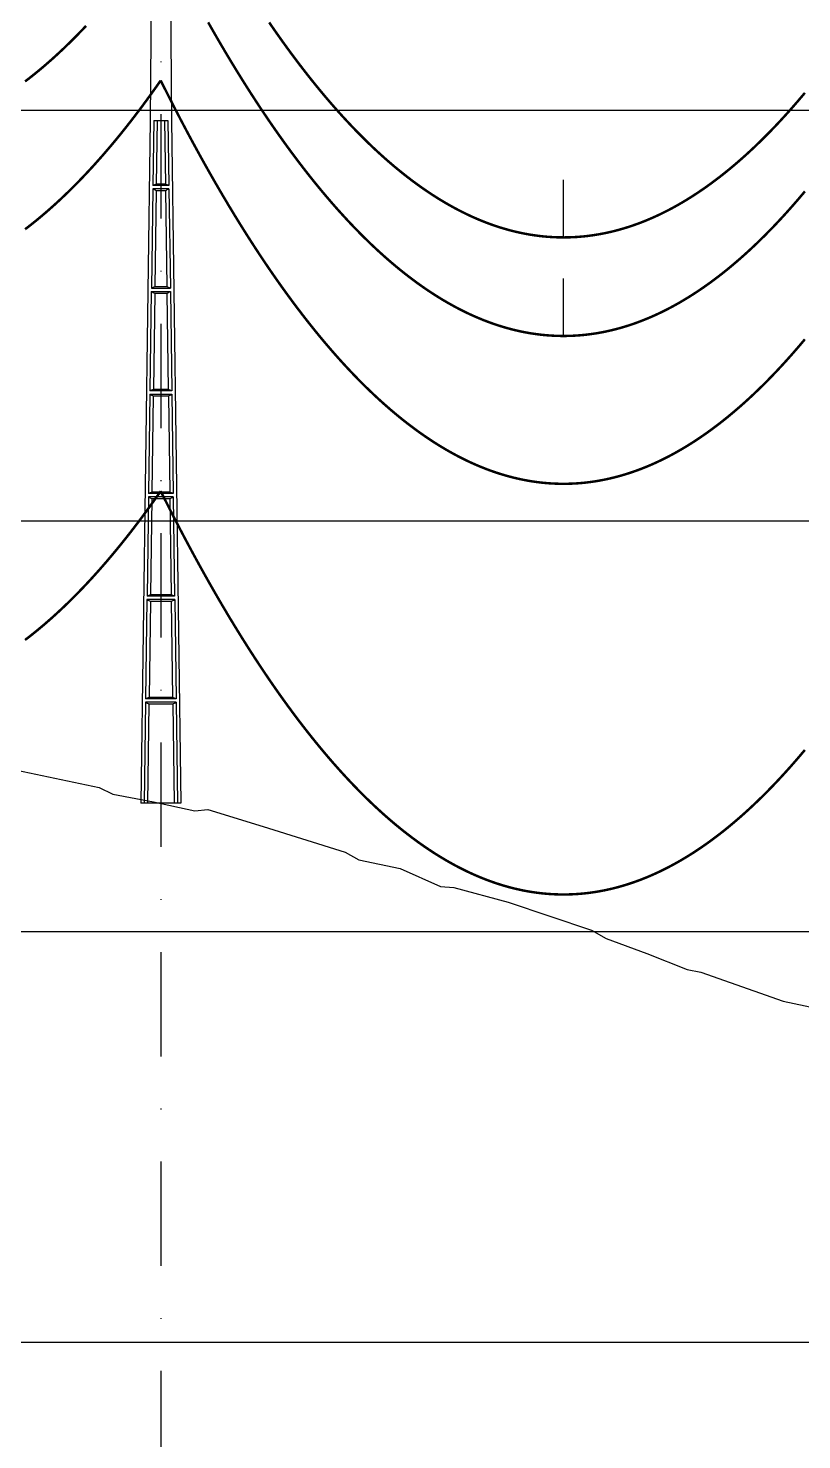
# Model space of a CAD drawing. Header units: metres. Extents: x -121 to 9872, y 3505 to 10721.
# Drawn here: x 4237.4 to 4331.6, y 6415.1 to 6587 of the extents above; entities that cross this region are included whole.
import ezdxf

# ---------------------------------------------------------------- set-up
doc = ezdxf.new("R2010")
doc.units = ezdxf.units.M
doc.linetypes.add('DASHDOT', pattern=[25.4, 12.7, -6.35, 0, -6.35])
doc.linetypes.add('DASHED', pattern=[0.75, 0.5, -0.25])
for name, color, linetype in [('C-ROAD-PROF', 2, 'DASHED'), ('CON-EOL- FO', 101, 'Continuous'), ('CON-EOL- PROJEÇÃO', 22, 'Continuous'), ('CON-EOL-CA ARBUTUS', 144, 'Continuous'), ('GRID', 253, 'Continuous'), ('POSTE DT', 7, 'Continuous')]:
    doc.layers.add(name, color=color, linetype=linetype)

# ---------------------------------------------------------------- blocks, each defined once
blk = doc.blocks.new('*U1')
at = {"layer": 'POSTE DT', "extrusion": (0, 1, 0)}
for p, q in [((-3.31, 378.23), (-4.05, 262)), ((-3.31, 378.23), (3.31, 378.23)), ((3.31, 378.23), (4.06, 262)), ((-4.05, 262), (-7.72, 0)), ((-4.05, 262), (-4.05, 262)), ((-2.73, 262), (-3.08, 237.05)), ((-2.73, 262), (2.75, 262)), ((-1.42, 262), (-1.77, 237.57)), ((1.43, 262), (1.77, 237.57)), ((2.75, 262), (3.1, 237.05)), ((4.06, 262), (7.72, 0)), ((-3.1, 235.74), (-3.63, 197.65)), ((3.11, 235.73), (-3.1, 235.74)), ((3.1, 237.05), (-3.08, 237.05)), ((-1.8, 235.21), (-2.32, 198.19)), ((1.8, 235.21), (2.32, 198.19)), ((3.11, 235.73), (3.65, 197.65)), ((-3.65, 196.34), (-4.19, 158.25)), ((-2.35, 195.8), (-2.87, 158.8)), ((2.35, 195.8), (2.87, 158.8)), ((3.66, 196.34), (4.2, 158.25)), ((-4.21, 156.94), (-4.74, 118.85)), ((-2.9, 156.39), (-3.42, 119.41)), ((2.91, 156.39), (3.42, 119.41)), ((4.21, 156.94), (4.75, 118.85)), ((-4.76, 117.54), (-5.29, 79.45)), ((4.77, 117.54), (-4.76, 117.54)), ((4.75, 118.85), (-4.74, 118.85)), ((-3.46, 116.98), (-3.97, 80.02)), ((3.46, 116.98), (3.98, 80.02)), ((4.77, 117.54), (5.3, 79.45)), ((-5.31, 78.14), (-5.85, 40.06)), ((5.32, 78.14), (-5.31, 78.14)), ((5.3, 79.45), (-5.29, 79.45)), ((-4.01, 77.57), (-4.53, 40.63)), ((4.01, 77.57), (4.53, 40.63)), ((5.32, 78.14), (5.85, 40.06)), ((-5.86, 38.74), (-6.41, 0)), ((5.87, 38.74), (-5.86, 38.74)), ((5.85, 40.06), (-5.85, 40.06)), ((-4.56, 38.17), (-5.1, 0)), ((4.56, 38.17), (5.1, 0)), ((5.87, 38.74), (6.41, 0)), ((-6.41, 0), (-7.72, 0)), ((-5.1, 0), (-6.41, 0)), ((5.1, 0), (-5.1, 0)), ((6.41, 0), (5.1, 0)), ((7.72, 0), (6.41, 0))]:
    blk.add_line(p, q, dxfattribs=at)
at = {"layer": 'POSTE DT', "ltscale": 3}
for points in [[(-3.65, 196.34), (3.66, 196.34)], [(-3.63, 197.65), (3.65, 197.65)], [(4.2, 158.25), (-4.19, 158.25)], [(-4.21, 156.94), (4.21, 156.94)]]:
    blk.add_lwpolyline(points, dxfattribs=at)
at = {"layer": 'POSTE DT'}
for points, knots in [([(0.25, 309.94), (0.25, 309.93), (0.25, 309.93), (0.25, 309.92), (0.25, 309.91), (0.25, 309.9), (0.25, 309.89), (0.24, 309.85), (0.22, 309.82), (0.19, 309.77), (0.16, 309.74), (0.11, 309.71), (0.08, 309.7), (0.01, 309.68), (-0.02, 309.68), (-0.08, 309.7), (-0.11, 309.71), (-0.16, 309.74), (-0.18, 309.76), (-0.21, 309.8), (-0.22, 309.82), (-0.24, 309.85), (-0.24, 309.87), (-0.25, 309.89), (-0.25, 309.9), (-0.25, 309.92), (-0.25, 309.92), (-0.25, 309.93), (-0.25, 309.94), (-0.25, 309.95), (-0.25, 309.95), (-0.25, 309.96), (-0.25, 309.97), (-0.24, 310), (-0.23, 310.02), (-0.21, 310.07), (-0.2, 310.09), (-0.15, 310.14), (-0.13, 310.15), (-0.07, 310.18), (-0.03, 310.19), (0.03, 310.19), (0.06, 310.18), (0.12, 310.16), (0.14, 310.14), (0.18, 310.11), (0.2, 310.09), (0.21, 310.06), (0.22, 310.05), (0.23, 310.04), (0.24, 310.01), (0.24, 309.99), (0.25, 309.97), (0.25, 309.96), (0.25, 309.95), (0.25, 309.94), (0.25, 309.94), (0.25, 309.94), (0.25, 309.94)], [-54.728303, -54.728303, -54.728303, -54.728303, -54.309038, -54.309038, -53.647169, -53.647169, -52.532885, -52.532885, -48.86224, -48.86224, -45.282765, -45.282765, -41.52867, -41.52867, -37.867486, -37.867486, -34.454589, -34.454589, -31.301423, -31.301423, -28.48103, -28.48103, -26.961755, -26.961755, -25.7544, -25.7544, -25.136228, -25.136228, -24.64409, -24.64409, -24.094201, -24.094201, -23.191199, -23.191199, -20.494482, -20.494482, -17.342863, -17.342863, -13.645538, -13.645538, -9.835989, -9.835989, -6.296781, -6.296781, -3.005029, -3.005029, 0, 0, 0, 1.527594, 1.527594, 3.697216, 3.697216, 4.489727, 4.489727, 5.01438, 5.01438, 5.095313, 5.095313, 5.095313, 5.095313]), ([(-3.1, 235.74), (-2.88, 235.65), (-2.67, 235.56), (-2.23, 235.39), (-2.02, 235.3), (-1.8, 235.21)], [0.055576, 0.055576, 0.055576, 0.055576, 56.767409, 56.767409, 113.50757, 113.50757, 113.50757, 113.50757]), ([(-1.77, 237.57), (-1.99, 237.49), (-2.21, 237.4), (-2.64, 237.22), (-2.86, 237.14), (-3.08, 237.05)], [0, 0, 0, 0, 56.660495, 56.660495, 113.412826, 113.412826, 113.412826, 113.412826]), ([(-1.8, 235.21), (-1.2, 235.21), (-0.6, 235.21), (0.6, 235.21), (1.2, 235.21), (1.8, 235.21)], [0, 0, 0, 0, 68.567797, 68.567797, 137.136247, 137.136247, 137.136247, 137.136247]), ([(1.77, 237.57), (1.18, 237.57), (0.59, 237.57), (-0.59, 237.57), (-1.18, 237.57), (-1.77, 237.57)], [0, 0, 0, 0, 67.306894, 67.306894, 134.614447, 134.614447, 134.614447, 134.614447]), ([(3.1, 237.05), (2.87, 237.14), (2.65, 237.23), (2.21, 237.4), (1.99, 237.49), (1.77, 237.57)], [0, 0, 0, 0, 56.738948, 56.738948, 113.38731, 113.38731, 113.38731, 113.38731]), ([(1.8, 235.21), (2.02, 235.3), (2.24, 235.38), (2.68, 235.56), (2.89, 235.65), (3.11, 235.73)], [0, 0, 0, 0, 56.845349, 56.845349, 113.599799, 113.599799, 113.599799, 113.599799]), ([(-3.65, 196.34), (-3.43, 196.25), (-3.22, 196.16), (-2.78, 195.98), (-2.57, 195.89), (-2.35, 195.8)], [0.054307, 0.054307, 0.054307, 0.054307, 63.527131, 63.527131, 127.063246, 127.063246, 127.063246, 127.063246]), ([(-2.32, 198.19), (-2.54, 198.1), (-2.76, 198.01), (-3.2, 197.83), (-3.41, 197.74), (-3.63, 197.65)], [0, 0, 0, 0, 63.412073, 63.412073, 126.777421, 126.777421, 126.777421, 126.777421]), ([(-2.35, 195.8), (-1.57, 195.8), (-0.78, 195.8), (0.79, 195.8), (1.57, 195.8), (2.35, 195.8)], [0, 0, 0, 0, 89.585713, 89.585713, 179.17191, 179.17191, 179.17191, 179.17191]), ([(2.32, 198.19), (1.55, 198.19), (0.77, 198.19), (-0.77, 198.19), (-1.55, 198.19), (-2.32, 198.19)], [0, 0, 0, 0, 88.31008, 88.31008, 176.620652, 176.620652, 176.620652, 176.620652]), ([(3.65, 197.65), (3.43, 197.74), (3.2, 197.83), (2.76, 198.01), (2.54, 198.1), (2.32, 198.19)], [0, 0, 0, 0, 63.488119, 63.488119, 126.880939, 126.880939, 126.880939, 126.880939]), ([(2.35, 195.8), (2.57, 195.89), (2.79, 195.98), (3.23, 196.16), (3.45, 196.25), (3.66, 196.34)], [0, 0, 0, 0, 63.60246, 63.60246, 127.109696, 127.109696, 127.109696, 127.109696]), ([(-2.87, 158.8), (-3.09, 158.71), (-3.31, 158.62), (-3.75, 158.43), (-3.97, 158.34), (-4.19, 158.25)], [0, 0, 0, 0, 70.301707, 70.301707, 140.590947, 140.590947, 140.590947, 140.590947]), ([(2.87, 158.8), (1.92, 158.8), (0.96, 158.8), (-0.96, 158.8), (-1.91, 158.8), (-2.87, 158.8)], [0, 0, 0, 0, 109.314454, 109.314454, 218.629264, 218.629264, 218.629264, 218.629264]), ([(4.2, 158.25), (3.98, 158.34), (3.76, 158.44), (3.31, 158.62), (3.09, 158.71), (2.87, 158.8)], [0, 0, 0, 0, 70.379198, 70.379198, 140.659718, 140.659718, 140.659718, 140.659718]), ([(-4.21, 156.94), (-3.99, 156.85), (-3.77, 156.75), (-3.34, 156.57), (-3.12, 156.48), (-2.9, 156.39)], [0.053423, 0.053423, 0.053423, 0.053423, 70.429742, 70.429742, 140.90167, 140.90167, 140.90167, 140.90167]), ([(-2.9, 156.39), (-1.94, 156.39), (-0.97, 156.39), (0.97, 156.39), (1.94, 156.39), (2.91, 156.39)], [0, 0, 0, 0, 110.60219, 110.60219, 221.20473, 221.20473, 221.20473, 221.20473]), ([(2.91, 156.39), (3.12, 156.48), (3.34, 156.57), (3.78, 156.75), (4, 156.85), (4.21, 156.94)], [0, 0, 0, 0, 70.506649, 70.506649, 140.914701, 140.914701, 140.914701, 140.914701]), ([(-3.42, 119.41), (-3.64, 119.32), (-3.86, 119.23), (-4.3, 119.04), (-4.52, 118.95), (-4.74, 118.85)], [0, 0, 0, 0, 77.299547, 77.299547, 154.618634, 154.618634, 154.618634, 154.618634]), ([(3.42, 119.41), (2.28, 119.41), (1.14, 119.41), (-1.14, 119.41), (-2.28, 119.41), (-3.42, 119.41)], [0, 0, 0, 0, 130.319901, 130.319901, 260.640046, 260.640046, 260.640046, 260.640046]), ([(4.75, 118.85), (4.53, 118.95), (4.31, 119.04), (3.87, 119.23), (3.64, 119.32), (3.42, 119.41)], [0, 0, 0, 0, 77.381597, 77.381597, 154.66183, 154.66183, 154.66183, 154.66183]), ([(-4.76, 117.54), (-4.54, 117.45), (-4.32, 117.35), (-3.89, 117.17), (-3.67, 117.07), (-3.46, 116.98)], [0.052784, 0.052784, 0.052784, 0.052784, 77.438432, 77.438432, 154.950301, 154.950301, 154.950301, 154.950301]), ([(-3.46, 116.98), (-2.3, 116.98), (-1.15, 116.98), (1.15, 116.98), (2.31, 116.98), (3.46, 116.98)], [0, 0, 0, 0, 131.617604, 131.617604, 263.235447, 263.235447, 263.235447, 263.235447]), ([(3.46, 116.98), (3.68, 117.07), (3.89, 117.17), (4.33, 117.35), (4.55, 117.45), (4.77, 117.54)], [0, 0, 0, 0, 77.520013, 77.520013, 154.938747, 154.938747, 154.938747, 154.938747]), ([(-5.31, 78.14), (-5.09, 78.05), (-4.88, 77.95), (-4.44, 77.76), (-4.23, 77.67), (-4.01, 77.57)], [0.052308, 0.052308, 0.052308, 0.052308, 84.527725, 84.527725, 169.158824, 169.158824, 169.158824, 169.158824]), ([(-3.97, 80.02), (-4.19, 79.93), (-4.41, 79.83), (-4.85, 79.64), (-5.07, 79.55), (-5.29, 79.45)], [0, 0, 0, 0, 84.379671, 84.379671, 168.809376, 168.809376, 168.809376, 168.809376]), ([(-4.01, 77.57), (-2.67, 77.57), (-1.34, 77.57), (1.34, 77.57), (2.67, 77.57), (4.01, 77.57)], [0, 0, 0, 0, 152.632212, 152.632212, 305.264569, 305.264569, 305.264569, 305.264569]), ([(3.98, 80.02), (2.65, 80.02), (1.33, 80.02), (-1.32, 80.02), (-2.65, 80.02), (-3.97, 80.02)], [0, 0, 0, 0, 151.326157, 151.326157, 302.652465, 302.652465, 302.652465, 302.652465]), ([(5.3, 79.45), (5.08, 79.55), (4.86, 79.64), (4.42, 79.83), (4.2, 79.93), (3.98, 80.02)], [0, 0, 0, 0, 84.46863, 84.46863, 168.833721, 168.833721, 168.833721, 168.833721]), ([(4.01, 77.57), (4.23, 77.67), (4.45, 77.76), (4.88, 77.95), (5.1, 78.05), (5.32, 78.14)], [0, 0, 0, 0, 84.616316, 84.616316, 169.129178, 169.129178, 169.129178, 169.129178]), ([(-5.86, 38.74), (-5.65, 38.65), (-5.43, 38.55), (-5, 38.36), (-4.78, 38.26), (-4.56, 38.17)], [0.026524, 0.026524, 0.026524, 0.026524, 91.679563, 91.679563, 183.466041, 183.466041, 183.466041, 183.466041]), ([(-4.53, 40.63), (-4.75, 40.53), (-4.97, 40.44), (-5.41, 40.25), (-5.63, 40.15), (-5.85, 40.06)], [0, 0, 0, 0, 91.523648, 91.523648, 183.126775, 183.126775, 183.126775, 183.126775]), ([(-4.56, 38.17), (-3.04, 38.17), (-1.52, 38.17), (1.52, 38.17), (3.04, 38.17), (4.56, 38.17)], [0, 0, 0, 0, 173.646192, 173.646192, 347.292451, 347.292451, 347.292451, 347.292451]), ([(4.53, 40.63), (3.02, 40.63), (1.51, 40.63), (-1.51, 40.63), (-3.02, 40.63), (-4.53, 40.63)], [0, 0, 0, 0, 172.33304, 172.33304, 344.666151, 344.666151, 344.666151, 344.666151]), ([(5.85, 40.06), (5.63, 40.15), (5.41, 40.25), (4.97, 40.44), (4.75, 40.53), (4.53, 40.63)], [0, 0, 0, 0, 91.621326, 91.621326, 183.137324, 183.137324, 183.137324, 183.137324]), ([(4.56, 38.17), (4.78, 38.26), (5, 38.36), (5.43, 38.55), (5.65, 38.65), (5.87, 38.74)], [0, 0, 0, 0, 91.776928, 91.776928, 183.448614, 183.448614, 183.448614, 183.448614])]:
    blk.add_open_spline(points, degree=3, knots=knots, dxfattribs=at)

msp = doc.modelspace()

# ---------------------------------------------------------------- linework, layer by layer
at = {"layer": 'C-ROAD-PROF', "color": 0, "linetype": 'Continuous', "lineweight": -3}
msp.add_lwpolyline([(4235.997, 6496.634), (4246.031, 6494.507), (4247.701, 6493.706), (4252.645, 6492.781), (4257.652, 6491.684), (4259.27, 6491.815), (4265.974, 6489.764), (4275.977, 6486.651), (4277.642, 6485.705), (4282.68, 6484.641), (4287.58, 6482.456), (4289.227, 6482.325), (4295.833, 6480.569), (4305.997, 6477.143), (4307.775, 6476.131), (4312.736, 6474.321), (4317.62, 6472.364), (4319.307, 6472.046), (4329.331, 6468.502), (4336.009, 6467.097)], dxfattribs=at)
at = {"layer": 'CON-EOL- FO', "const_width": 0.3}
for points in [[(4236.994, 6562.477), (4237.407, 6562.794), (4237.82, 6563.117), (4238.233, 6563.448), (4238.646, 6563.786), (4239.059, 6564.131), (4239.472, 6564.483), (4239.884, 6564.842), (4240.297, 6565.207), (4240.71, 6565.58), (4241.123, 6565.96), (4241.536, 6566.346), (4241.949, 6566.74), (4242.362, 6567.14), (4242.775, 6567.548), (4243.188, 6567.962), (4243.601, 6568.384), (4244.014, 6568.812), (4244.427, 6569.248), (4244.84, 6569.69), (4245.253, 6570.139), (4245.666, 6570.596), (4246.078, 6571.059), (4246.491, 6571.529), (4246.904, 6572.007), (4247.317, 6572.491), (4247.73, 6572.982), (4248.143, 6573.48), (4248.556, 6573.985), (4248.969, 6574.498), (4249.382, 6575.017), (4249.795, 6575.543), (4250.208, 6576.076), (4250.621, 6576.616), (4251.034, 6577.163), (4251.447, 6577.717), (4251.86, 6578.279), (4252.273, 6578.847), (4252.685, 6579.422), (4253.098, 6580.004), (4253.511, 6580.593)], [(4253.511, 6580.593), (4253.924, 6579.767), (4254.337, 6578.949), (4254.75, 6578.137), (4255.163, 6577.332), (4255.576, 6576.535), (4255.989, 6575.744), (4256.402, 6574.961), (4256.815, 6574.184), (4257.228, 6573.415), (4257.641, 6572.653), (4258.054, 6571.897), (4258.467, 6571.149), (4258.879, 6570.408), (4259.292, 6569.674), (4259.705, 6568.947), (4260.118, 6568.227), (4260.531, 6567.514), (4260.944, 6566.808), (4261.357, 6566.109), (4261.77, 6565.417), (4262.183, 6564.732), (4262.596, 6564.054), (4263.009, 6563.384), (4263.422, 6562.72), (4263.835, 6562.063), (4264.248, 6561.413), (4264.661, 6560.771), (4265.074, 6560.135), (4265.486, 6559.506), (4265.899, 6558.885), (4266.312, 6558.27), (4266.725, 6557.662), (4267.138, 6557.062), (4267.551, 6556.468), (4267.964, 6555.881), (4268.377, 6555.302), (4268.79, 6554.729), (4269.203, 6554.164), (4269.616, 6553.605), (4270.029, 6553.053), (4270.442, 6552.509), (4270.855, 6551.971), (4271.268, 6551.441), (4271.68, 6550.917), (4272.093, 6550.4), (4272.506, 6549.891), (4272.919, 6549.388), (4273.332, 6548.892), (4273.745, 6548.404), (4274.158, 6547.922), (4274.571, 6547.447), (4274.984, 6546.979), (4275.397, 6546.519), (4275.81, 6546.065), (4276.223, 6545.618), (4276.636, 6545.178), (4277.049, 6544.745), (4277.462, 6544.319), (4277.875, 6543.9), (4278.287, 6543.488), (4278.7, 6543.083), (4279.113, 6542.685), (4279.526, 6542.294), (4279.939, 6541.91), (4280.352, 6541.533), (4280.765, 6541.163), (4281.178, 6540.8), (4281.591, 6540.444), (4282.004, 6540.094), (4282.417, 6539.752), (4282.83, 6539.417), (4283.243, 6539.088), (4283.656, 6538.767), (4284.069, 6538.452), (4284.481, 6538.145), (4284.894, 6537.844), (4285.307, 6537.551), (4285.72, 6537.264), (4286.133, 6536.984), (4286.546, 6536.711), (4286.959, 6536.446), (4287.372, 6536.187), (4287.785, 6535.935), (4288.198, 6535.69), (4288.611, 6535.452), (4289.024, 6535.221), (4289.437, 6534.997), (4289.85, 6534.779), (4290.263, 6534.569), (4290.676, 6534.366), (4291.088, 6534.169), (4291.501, 6533.98), (4291.914, 6533.798), (4292.327, 6533.622), (4292.74, 6533.453), (4293.153, 6533.292), (4293.566, 6533.137), (4293.979, 6532.989), (4294.392, 6532.848), (4294.805, 6532.715), (4295.218, 6532.588), (4295.631, 6532.468), (4296.044, 6532.354), (4296.457, 6532.248), (4296.87, 6532.149), (4297.282, 6532.057), (4297.695, 6531.971), (4298.108, 6531.893), (4298.521, 6531.822), (4298.934, 6531.757), (4299.347, 6531.7), (4299.76, 6531.649), (4300.173, 6531.605), (4300.586, 6531.568), (4300.999, 6531.539), (4301.412, 6531.516), (4301.825, 6531.5), (4302.238, 6531.491), (4302.651, 6531.488), (4303.064, 6531.493), (4303.477, 6531.505), (4303.889, 6531.524), (4304.302, 6531.549), (4304.715, 6531.582), (4305.128, 6531.621), (4305.541, 6531.668), (4305.954, 6531.721), (4306.367, 6531.782), (4306.78, 6531.849), (4307.193, 6531.923), (4307.606, 6532.004), (4308.019, 6532.092), (4308.432, 6532.187), (4308.845, 6532.289), (4309.258, 6532.398), (4309.671, 6532.514), (4310.083, 6532.637), (4310.496, 6532.766), (4310.909, 6532.903), (4311.322, 6533.046), (4311.735, 6533.197), (4312.148, 6533.354), (4312.561, 6533.519), (4312.974, 6533.69), (4313.387, 6533.868), (4313.8, 6534.054), (4314.213, 6534.246), (4314.626, 6534.445), (4315.039, 6534.651), (4315.452, 6534.864), (4315.865, 6535.084), (4316.277, 6535.311), (4316.69, 6535.544), (4317.103, 6535.785), (4317.516, 6536.033), (4317.929, 6536.287), (4318.342, 6536.549), (4318.755, 6536.818), (4319.168, 6537.093), (4319.581, 6537.376), (4319.994, 6537.665), (4320.407, 6537.961), (4320.82, 6538.265), (4321.233, 6538.575), (4321.646, 6538.892), (4322.059, 6539.216), (4322.472, 6539.547), (4322.884, 6539.886), (4323.297, 6540.231), (4323.71, 6540.583), (4324.123, 6540.942), (4324.536, 6541.308), (4324.949, 6541.68), (4325.362, 6542.06), (4325.775, 6542.447), (4326.188, 6542.841), (4326.601, 6543.242), (4327.014, 6543.649), (4327.427, 6544.064), (4327.84, 6544.486), (4328.253, 6544.914), (4328.666, 6545.35), (4329.078, 6545.793), (4329.491, 6546.242), (4329.904, 6546.699), (4330.317, 6547.162), (4330.73, 6547.633), (4331.143, 6548.11), (4331.556, 6548.595), (4331.969, 6549.086)]]:
    msp.add_lwpolyline(points, dxfattribs=at)
at = {"layer": 'CON-EOL- PROJEÇÃO', "lineweight": 30, "const_width": 0.3}
for points in [[(4236.994, 6512.477), (4237.407, 6512.794), (4237.82, 6513.117), (4238.233, 6513.448), (4238.646, 6513.786), (4239.059, 6514.131), (4239.472, 6514.483), (4239.884, 6514.842), (4240.297, 6515.207), (4240.71, 6515.58), (4241.123, 6515.96), (4241.536, 6516.346), (4241.949, 6516.74), (4242.362, 6517.14), (4242.775, 6517.548), (4243.188, 6517.962), (4243.601, 6518.384), (4244.014, 6518.812), (4244.427, 6519.248), (4244.84, 6519.69), (4245.253, 6520.139), (4245.666, 6520.596), (4246.078, 6521.059), (4246.491, 6521.529), (4246.904, 6522.007), (4247.317, 6522.491), (4247.73, 6522.982), (4248.143, 6523.48), (4248.556, 6523.985), (4248.969, 6524.498), (4249.382, 6525.017), (4249.795, 6525.543), (4250.208, 6526.076), (4250.621, 6526.616), (4251.034, 6527.163), (4251.447, 6527.717), (4251.86, 6528.279), (4252.273, 6528.847), (4252.685, 6529.422), (4253.098, 6530.004), (4253.511, 6530.593)], [(4253.511, 6530.593), (4253.924, 6529.767), (4254.337, 6528.949), (4254.75, 6528.137), (4255.163, 6527.332), (4255.576, 6526.535), (4255.989, 6525.744), (4256.402, 6524.961), (4256.815, 6524.184), (4257.228, 6523.415), (4257.641, 6522.652), (4258.054, 6521.897), (4258.467, 6521.149), (4258.879, 6520.408), (4259.292, 6519.674), (4259.705, 6518.947), (4260.118, 6518.227), (4260.531, 6517.514), (4260.944, 6516.808), (4261.357, 6516.109), (4261.77, 6515.417), (4262.183, 6514.732), (4262.596, 6514.054), (4263.009, 6513.384), (4263.422, 6512.72), (4263.835, 6512.063), (4264.248, 6511.413), (4264.661, 6510.771), (4265.074, 6510.135), (4265.486, 6509.506), (4265.899, 6508.885), (4266.312, 6508.27), (4266.725, 6507.662), (4267.138, 6507.062), (4267.551, 6506.468), (4267.964, 6505.881), (4268.377, 6505.302), (4268.79, 6504.729), (4269.203, 6504.164), (4269.616, 6503.605), (4270.029, 6503.053), (4270.442, 6502.509), (4270.855, 6501.971), (4271.268, 6501.441), (4271.68, 6500.917), (4272.093, 6500.4), (4272.506, 6499.891), (4272.919, 6499.388), (4273.332, 6498.892), (4273.745, 6498.404), (4274.158, 6497.922), (4274.571, 6497.447), (4274.984, 6496.979), (4275.397, 6496.519), (4275.81, 6496.065), (4276.223, 6495.618), (4276.636, 6495.178), (4277.049, 6494.745), (4277.462, 6494.319), (4277.875, 6493.9), (4278.287, 6493.488), (4278.7, 6493.083), (4279.113, 6492.685), (4279.526, 6492.294), (4279.939, 6491.91), (4280.352, 6491.533), (4280.765, 6491.163), (4281.178, 6490.8), (4281.591, 6490.444), (4282.004, 6490.094), (4282.417, 6489.752), (4282.83, 6489.417), (4283.243, 6489.088), (4283.656, 6488.767), (4284.069, 6488.452), (4284.481, 6488.145), (4284.894, 6487.844), (4285.307, 6487.551), (4285.72, 6487.264), (4286.133, 6486.984), (4286.546, 6486.711), (4286.959, 6486.446), (4287.372, 6486.187), (4287.785, 6485.935), (4288.198, 6485.69), (4288.611, 6485.452), (4289.024, 6485.221), (4289.437, 6484.997), (4289.85, 6484.779), (4290.263, 6484.569), (4290.676, 6484.366), (4291.088, 6484.169), (4291.501, 6483.98), (4291.914, 6483.798), (4292.327, 6483.622), (4292.74, 6483.453), (4293.153, 6483.292), (4293.566, 6483.137), (4293.979, 6482.989), (4294.392, 6482.848), (4294.805, 6482.714), (4295.218, 6482.588), (4295.631, 6482.468), (4296.044, 6482.354), (4296.457, 6482.248), (4296.87, 6482.149), (4297.282, 6482.057), (4297.695, 6481.971), (4298.108, 6481.893), (4298.521, 6481.822), (4298.934, 6481.757), (4299.347, 6481.7), (4299.76, 6481.649), (4300.173, 6481.605), (4300.586, 6481.568), (4300.999, 6481.539), (4301.412, 6481.516), (4301.825, 6481.5), (4302.238, 6481.491), (4302.651, 6481.488), (4303.064, 6481.493), (4303.477, 6481.505), (4303.889, 6481.524), (4304.302, 6481.549), (4304.715, 6481.582), (4305.128, 6481.621), (4305.541, 6481.668), (4305.954, 6481.721), (4306.367, 6481.782), (4306.78, 6481.849), (4307.193, 6481.923), (4307.606, 6482.004), (4308.019, 6482.092), (4308.432, 6482.187), (4308.845, 6482.289), (4309.258, 6482.398), (4309.671, 6482.514), (4310.083, 6482.637), (4310.496, 6482.766), (4310.909, 6482.903), (4311.322, 6483.046), (4311.735, 6483.197), (4312.148, 6483.354), (4312.561, 6483.519), (4312.974, 6483.69), (4313.387, 6483.868), (4313.8, 6484.054), (4314.213, 6484.246), (4314.626, 6484.445), (4315.039, 6484.651), (4315.452, 6484.864), (4315.865, 6485.084), (4316.277, 6485.311), (4316.69, 6485.544), (4317.103, 6485.785), (4317.516, 6486.033), (4317.929, 6486.287), (4318.342, 6486.549), (4318.755, 6486.818), (4319.168, 6487.093), (4319.581, 6487.376), (4319.994, 6487.665), (4320.407, 6487.961), (4320.82, 6488.265), (4321.233, 6488.575), (4321.646, 6488.892), (4322.059, 6489.216), (4322.472, 6489.547), (4322.884, 6489.886), (4323.297, 6490.231), (4323.71, 6490.583), (4324.123, 6490.942), (4324.536, 6491.307), (4324.949, 6491.68), (4325.362, 6492.06), (4325.775, 6492.447), (4326.188, 6492.841), (4326.601, 6493.242), (4327.014, 6493.649), (4327.427, 6494.064), (4327.84, 6494.486), (4328.253, 6494.914), (4328.666, 6495.35), (4329.078, 6495.793), (4329.491, 6496.242), (4329.904, 6496.699), (4330.317, 6497.162), (4330.73, 6497.633), (4331.143, 6498.11), (4331.556, 6498.595), (4331.969, 6499.086)]]:
    msp.add_lwpolyline(points, dxfattribs=at)
at = {"layer": 'CON-EOL-CA ARBUTUS'}
for p, q in [((4302.57, 6561.488), (4302.57, 6568.488)), ((4302.57, 6549.488), (4302.57, 6556.488))]:
    msp.add_line(p, q, dxfattribs=at)
at = {"layer": 'CON-EOL-CA ARBUTUS', "const_width": 0.3}
for points in [[(4236.994, 6580.477), (4237.407, 6580.794), (4237.82, 6581.117), (4238.233, 6581.448), (4238.646, 6581.786), (4239.059, 6582.131), (4239.472, 6582.483), (4239.884, 6582.842), (4240.297, 6583.207), (4240.71, 6583.58), (4241.123, 6583.96), (4241.536, 6584.346), (4241.949, 6584.74), (4242.362, 6585.14), (4242.775, 6585.548), (4243.188, 6585.962), (4243.601, 6586.384), (4244.014, 6586.812), (4244.427, 6587.248)], [(4259.292, 6587.674), (4259.705, 6586.947), (4260.118, 6586.227), (4260.531, 6585.514), (4260.944, 6584.808), (4261.357, 6584.109), (4261.77, 6583.417), (4262.183, 6582.732), (4262.596, 6582.054), (4263.009, 6581.384), (4263.422, 6580.72), (4263.835, 6580.063), (4264.248, 6579.413), (4264.661, 6578.771), (4265.074, 6578.135), (4265.486, 6577.506), (4265.899, 6576.885), (4266.312, 6576.27), (4266.725, 6575.662), (4267.138, 6575.062), (4267.551, 6574.468), (4267.964, 6573.881), (4268.377, 6573.302), (4268.79, 6572.729), (4269.203, 6572.164), (4269.616, 6571.605), (4270.029, 6571.053), (4270.442, 6570.509), (4270.855, 6569.971), (4271.268, 6569.441), (4271.68, 6568.917), (4272.093, 6568.4), (4272.506, 6567.891), (4272.919, 6567.388), (4273.332, 6566.892), (4273.745, 6566.404), (4274.158, 6565.922), (4274.571, 6565.447), (4274.984, 6564.979), (4275.397, 6564.519), (4275.81, 6564.065), (4276.223, 6563.618), (4276.636, 6563.178), (4277.049, 6562.745), (4277.462, 6562.319), (4277.875, 6561.9), (4278.287, 6561.488), (4278.7, 6561.083), (4279.113, 6560.685), (4279.526, 6560.294), (4279.939, 6559.91), (4280.352, 6559.533), (4280.765, 6559.163), (4281.178, 6558.8), (4281.591, 6558.444), (4282.004, 6558.094), (4282.417, 6557.752), (4282.83, 6557.417), (4283.243, 6557.088), (4283.656, 6556.767), (4284.069, 6556.452), (4284.481, 6556.145), (4284.894, 6555.844), (4285.307, 6555.551), (4285.72, 6555.264), (4286.133, 6554.984), (4286.546, 6554.711), (4286.959, 6554.446), (4287.372, 6554.187), (4287.785, 6553.935), (4288.198, 6553.69), (4288.611, 6553.452), (4289.024, 6553.221), (4289.437, 6552.997), (4289.85, 6552.779), (4290.263, 6552.569), (4290.676, 6552.366), (4291.088, 6552.169), (4291.501, 6551.98), (4291.914, 6551.798), (4292.327, 6551.622), (4292.74, 6551.453), (4293.153, 6551.292), (4293.566, 6551.137), (4293.979, 6550.989), (4294.392, 6550.848), (4294.805, 6550.715), (4295.218, 6550.588), (4295.631, 6550.468), (4296.044, 6550.354), (4296.457, 6550.248), (4296.87, 6550.149), (4297.282, 6550.057), (4297.695, 6549.971), (4298.108, 6549.893), (4298.521, 6549.822), (4298.934, 6549.757), (4299.347, 6549.7), (4299.76, 6549.649), (4300.173, 6549.605), (4300.586, 6549.568), (4300.999, 6549.539), (4301.412, 6549.516), (4301.825, 6549.5), (4302.238, 6549.491), (4302.651, 6549.488), (4303.064, 6549.493), (4303.477, 6549.505), (4303.889, 6549.524), (4304.302, 6549.549), (4304.715, 6549.582), (4305.128, 6549.621), (4305.541, 6549.668), (4305.954, 6549.721), (4306.367, 6549.782), (4306.78, 6549.849), (4307.193, 6549.923), (4307.606, 6550.004), (4308.019, 6550.092), (4308.432, 6550.187), (4308.845, 6550.289), (4309.258, 6550.398), (4309.671, 6550.514), (4310.083, 6550.637), (4310.496, 6550.766), (4310.909, 6550.903), (4311.322, 6551.046), (4311.735, 6551.197), (4312.148, 6551.354), (4312.561, 6551.519), (4312.974, 6551.69), (4313.387, 6551.868), (4313.8, 6552.054), (4314.213, 6552.246), (4314.626, 6552.445), (4315.039, 6552.651), (4315.452, 6552.864), (4315.865, 6553.084), (4316.277, 6553.311), (4316.69, 6553.544), (4317.103, 6553.785), (4317.516, 6554.033), (4317.929, 6554.287), (4318.342, 6554.549), (4318.755, 6554.818), (4319.168, 6555.093), (4319.581, 6555.376), (4319.994, 6555.665), (4320.407, 6555.961), (4320.82, 6556.265), (4321.233, 6556.575), (4321.646, 6556.892), (4322.059, 6557.216), (4322.472, 6557.547), (4322.884, 6557.886), (4323.297, 6558.231), (4323.71, 6558.583), (4324.123, 6558.942), (4324.536, 6559.308), (4324.949, 6559.68), (4325.362, 6560.06), (4325.775, 6560.447), (4326.188, 6560.841), (4326.601, 6561.242), (4327.014, 6561.649), (4327.427, 6562.064), (4327.84, 6562.486), (4328.253, 6562.914), (4328.666, 6563.35), (4329.078, 6563.793), (4329.491, 6564.242), (4329.904, 6564.699), (4330.317, 6565.162), (4330.73, 6565.633), (4331.143, 6566.11), (4331.556, 6566.595), (4331.969, 6567.086)], [(4266.725, 6587.662), (4267.138, 6587.062), (4267.551, 6586.468), (4267.964, 6585.881), (4268.377, 6585.302), (4268.79, 6584.729), (4269.203, 6584.164), (4269.616, 6583.605), (4270.029, 6583.053), (4270.442, 6582.509), (4270.855, 6581.971), (4271.268, 6581.441), (4271.68, 6580.917), (4272.093, 6580.4), (4272.506, 6579.891), (4272.919, 6579.388), (4273.332, 6578.892), (4273.745, 6578.404), (4274.158, 6577.922), (4274.571, 6577.447), (4274.984, 6576.979), (4275.397, 6576.519), (4275.81, 6576.065), (4276.223, 6575.618), (4276.636, 6575.178), (4277.049, 6574.745), (4277.462, 6574.319), (4277.875, 6573.9), (4278.287, 6573.488), (4278.7, 6573.083), (4279.113, 6572.685), (4279.526, 6572.294), (4279.939, 6571.91), (4280.352, 6571.533), (4280.765, 6571.163), (4281.178, 6570.8), (4281.591, 6570.444), (4282.004, 6570.094), (4282.417, 6569.752), (4282.83, 6569.417), (4283.243, 6569.088), (4283.656, 6568.767), (4284.069, 6568.452), (4284.481, 6568.145), (4284.894, 6567.844), (4285.307, 6567.551), (4285.72, 6567.264), (4286.133, 6566.984), (4286.546, 6566.711), (4286.959, 6566.446), (4287.372, 6566.187), (4287.785, 6565.935), (4288.198, 6565.69), (4288.611, 6565.452), (4289.024, 6565.221), (4289.437, 6564.997), (4289.85, 6564.779), (4290.263, 6564.569), (4290.676, 6564.366), (4291.088, 6564.169), (4291.501, 6563.98), (4291.914, 6563.798), (4292.327, 6563.622), (4292.74, 6563.453), (4293.153, 6563.292), (4293.566, 6563.137), (4293.979, 6562.989), (4294.392, 6562.848), (4294.805, 6562.714), (4295.218, 6562.588), (4295.631, 6562.468), (4296.044, 6562.354), (4296.457, 6562.248), (4296.87, 6562.149), (4297.282, 6562.057), (4297.695, 6561.971), (4298.108, 6561.893), (4298.521, 6561.822), (4298.934, 6561.757), (4299.347, 6561.7), (4299.76, 6561.649), (4300.173, 6561.605), (4300.586, 6561.568), (4300.999, 6561.539), (4301.412, 6561.516), (4301.825, 6561.5), (4302.238, 6561.491), (4302.651, 6561.488), (4303.064, 6561.493), (4303.477, 6561.505), (4303.889, 6561.524), (4304.302, 6561.549), (4304.715, 6561.582), (4305.128, 6561.621), (4305.541, 6561.668), (4305.954, 6561.721), (4306.367, 6561.782), (4306.78, 6561.849), (4307.193, 6561.923), (4307.606, 6562.004), (4308.019, 6562.092), (4308.432, 6562.187), (4308.845, 6562.289), (4309.258, 6562.398), (4309.671, 6562.514), (4310.083, 6562.637), (4310.496, 6562.766), (4310.909, 6562.903), (4311.322, 6563.046), (4311.735, 6563.197), (4312.148, 6563.354), (4312.561, 6563.519), (4312.974, 6563.69), (4313.387, 6563.868), (4313.8, 6564.054), (4314.213, 6564.246), (4314.626, 6564.445), (4315.039, 6564.651), (4315.452, 6564.864), (4315.865, 6565.084), (4316.277, 6565.311), (4316.69, 6565.544), (4317.103, 6565.785), (4317.516, 6566.033), (4317.929, 6566.287), (4318.342, 6566.549), (4318.755, 6566.818), (4319.168, 6567.093), (4319.581, 6567.376), (4319.994, 6567.665), (4320.407, 6567.961), (4320.82, 6568.265), (4321.233, 6568.575), (4321.646, 6568.892), (4322.059, 6569.216), (4322.472, 6569.547), (4322.884, 6569.886), (4323.297, 6570.231), (4323.71, 6570.583), (4324.123, 6570.942), (4324.536, 6571.307), (4324.949, 6571.68), (4325.362, 6572.06), (4325.775, 6572.447), (4326.188, 6572.841), (4326.601, 6573.242), (4327.014, 6573.649), (4327.427, 6574.064), (4327.84, 6574.486), (4328.253, 6574.914), (4328.666, 6575.35), (4329.078, 6575.793), (4329.491, 6576.242), (4329.904, 6576.699), (4330.317, 6577.162), (4330.73, 6577.633), (4331.143, 6578.11), (4331.556, 6578.595), (4331.969, 6579.086)]]:
    msp.add_lwpolyline(points, dxfattribs=at)
at = {"layer": 'GRID', "linetype": 'DASHDOT'}
msp.add_line((4253.511, 7876.973), (4253.511, 5510.205), dxfattribs=at)
at = {"layer": 'GRID'}
for points in [[(-30.298, 6576.973), (7827.812, 6576.973)], [(-30.298, 6526.973), (7827.812, 6526.973)], [(-30.298, 6476.973), (7827.812, 6476.973)], [(-30.298, 6426.973), (7827.812, 6426.973)]]:
    msp.add_lwpolyline(points, dxfattribs=at)

# ---------------------------------------------------------------- block references
at = {"layer": 'POSTE DT', "xscale": 0.3172702451939489, "yscale": 0.3172702451939489, "zscale": 0.3172702451939489}
msp.add_blockref('*U1', (4253.527, 6492.593), dxfattribs=at)

doc.saveas('drawing.dxf')
